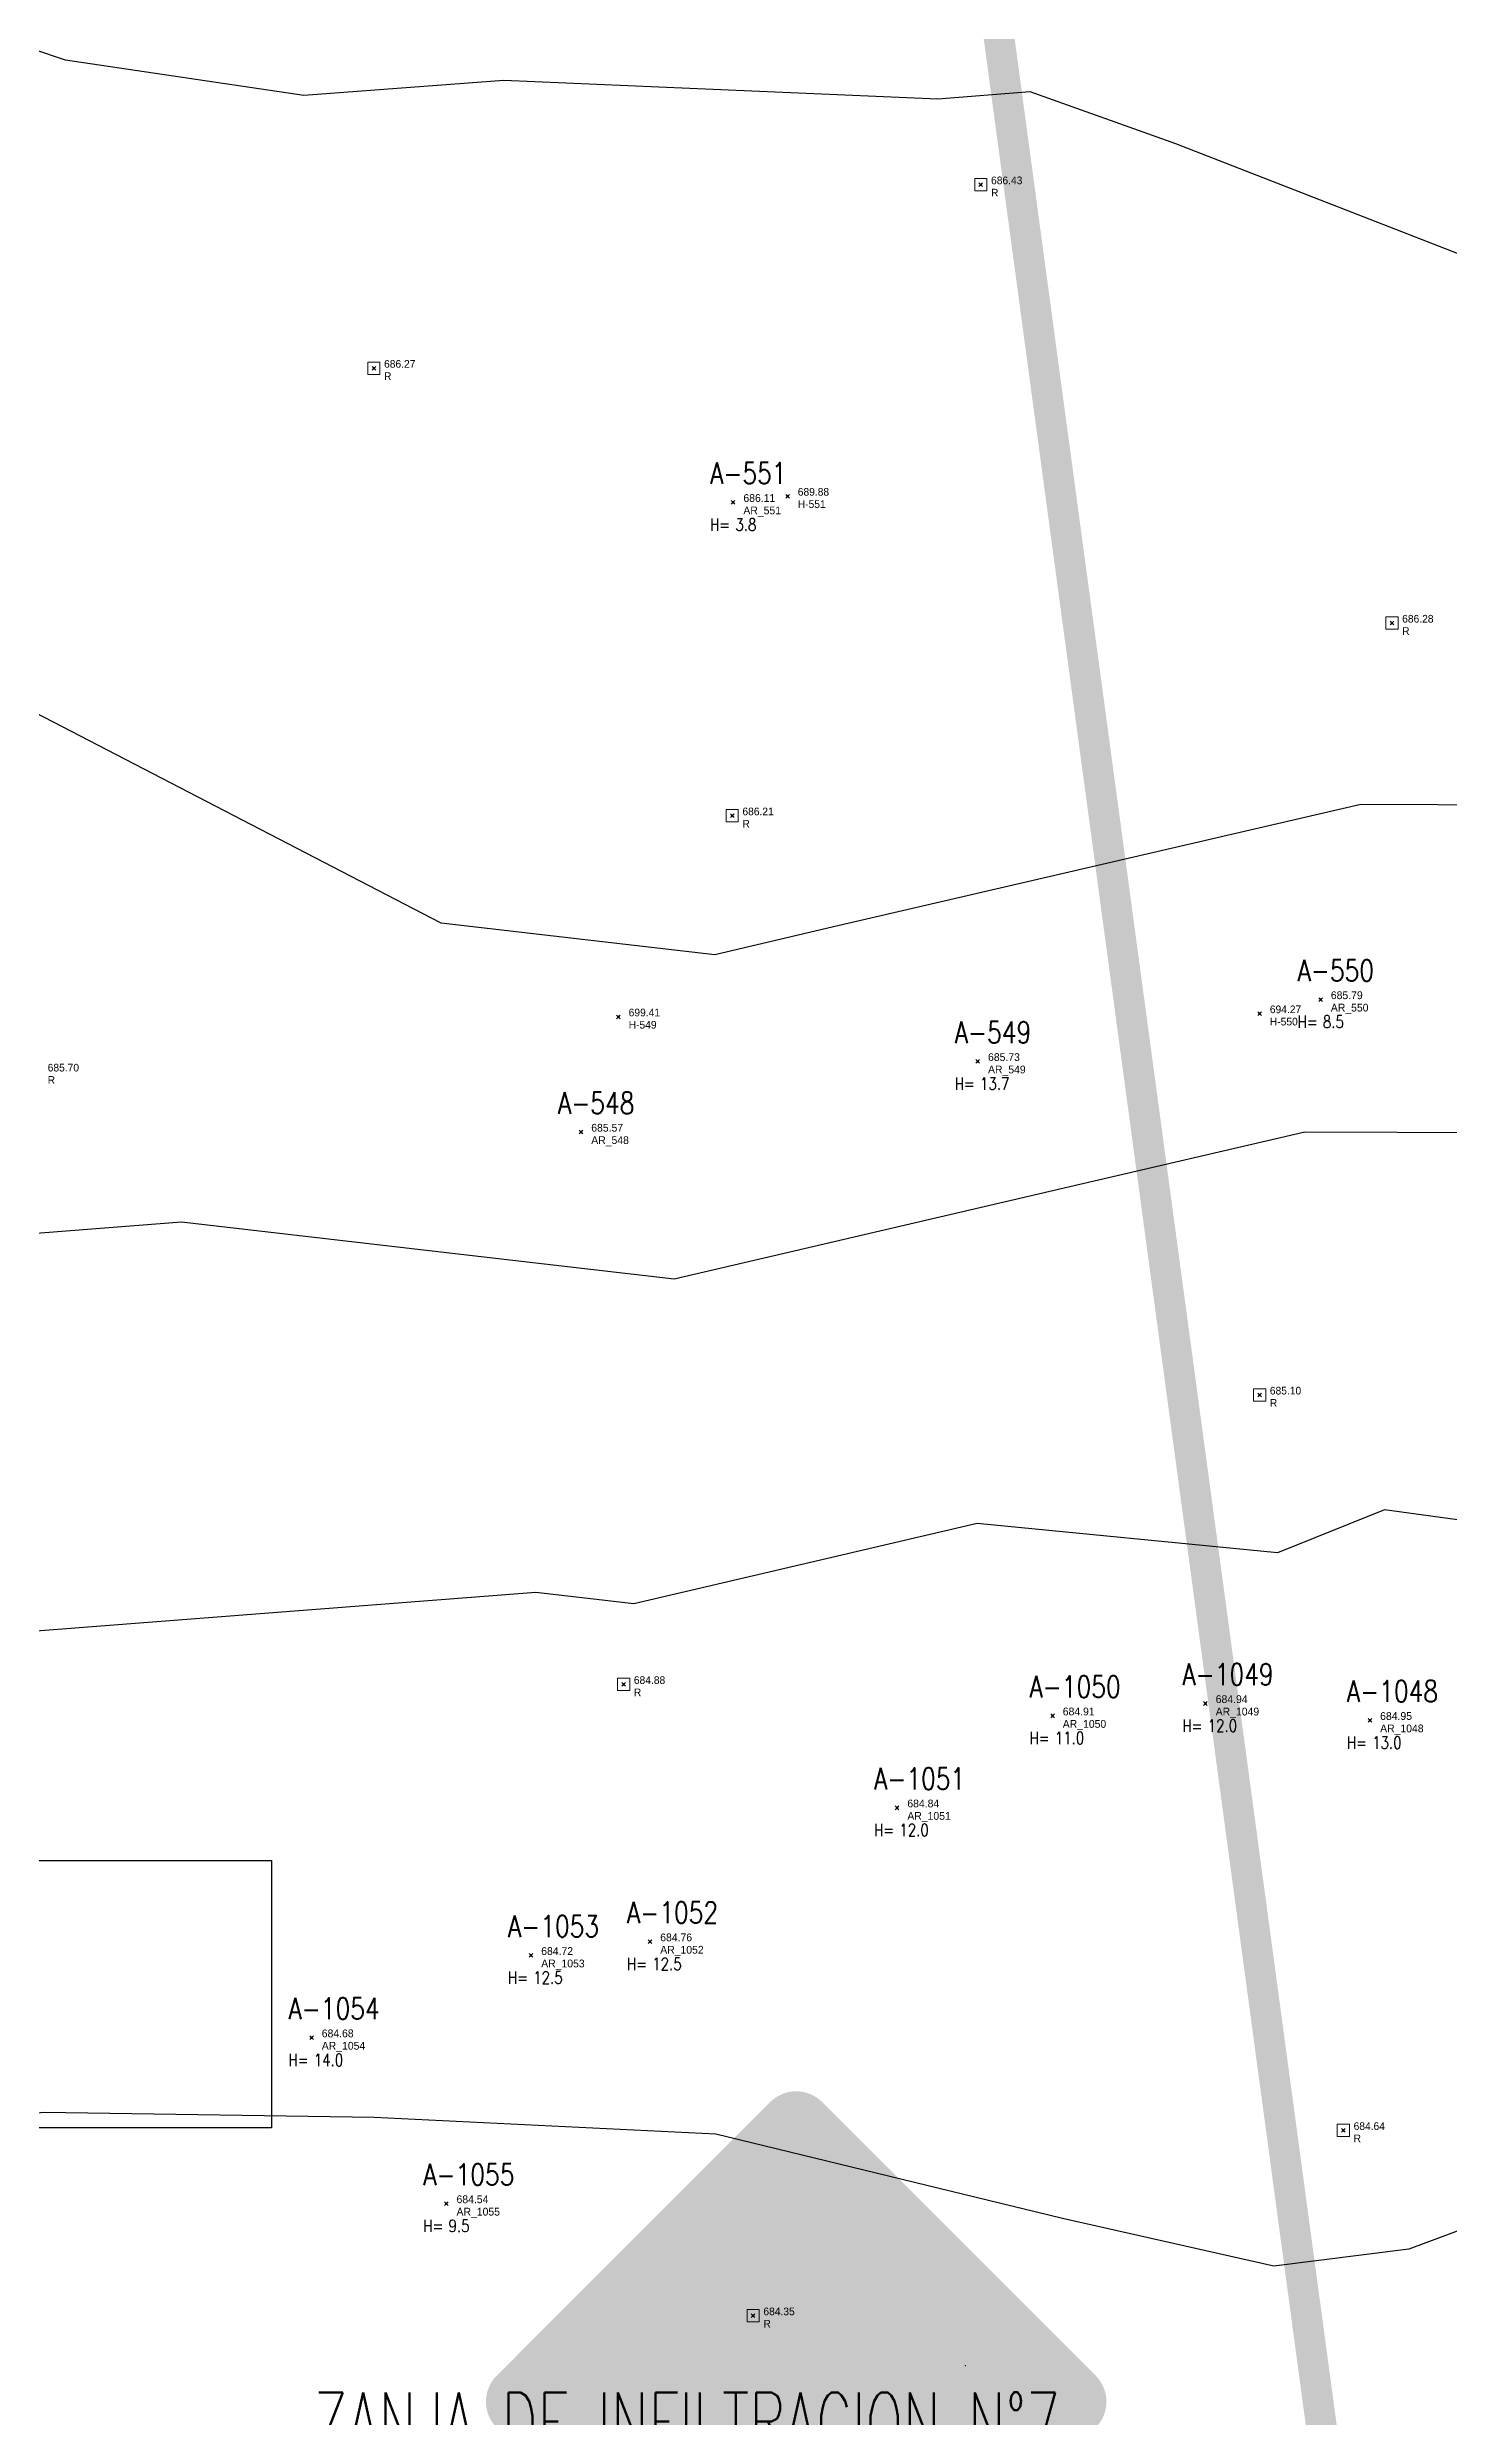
# Model space of a CAD drawing. Extents: x 350769 to 354978, y 6304672 to 6307963.
# Drawn here: x 352512.06 to 352534.91, y 6306022.33 to 6306060.96 of the extents above; entities that cross this region are included whole.
import ezdxf
from ezdxf import colors
from ezdxf.entities.mleader import LeaderData, LeaderLine
from ezdxf.math import Vec2, Vec3

# ---------------------------------------------------------------- set-up
doc = ezdxf.new("R2010")
doc.units = 0
doc.header["$PDMODE"] = 35
doc.header["$PDSIZE"] = 0.03
doc.linetypes.add('CONTINUOS', pattern=[0])
doc.linetypes.add('DASHDOT', pattern=[1, 0.5, -0.25, 0, -0.25])
doc.layers.get('0').update_dxf_attribs({"linetype": 'CONTINUOUS'})
doc.layers.get('Defpoints').update_dxf_attribs({"linetype": 'CONTINUOUS'})
for name, color, linetype in [('0.10', 4, 'CONTINUOUS'), ('00_Señal proy 01', 7, 'CONTINUOUS'), ('02_Geo ext_Acotamiento', 7, 'CONTINUOUS'), ('03_Pav ext_HCV', 34, 'CONTINUOUS'), ('03_Pav ext_Vereda HC', 42, 'CONTINUOUS'), ('03_S2_Pav ext_Borde vereda', 7, 'CONTINUOUS'), ('05_All ext_Txt', 4, 'CONTINUOUS'), ('1-ARBOL H1', 7, 'CONTINUOUS'), ('1-ARBOL H2', 1, 'CONTINUOUS'), ('1-ARBOL H3', 241, 'CONTINUOUS'), ('1-ARBOL NOMBRE', 3, 'CONTINUOUS'), ('1-ARBOL PTO', 7, 'CONTINUOUS'), ('AG-PAISAJISMO', 7, 'CONTINUOUS'), ('C-TINN', 5, 'CONTINUOUS'), ('C-TOPO-MAJR', 9, 'CONTINUOUS'), ('C-TOPO-MINR', 8, 'CONTINUOUS'), ('V-NODE-TEXT DIC 2012', 31, 'CONTINUOUS')]:
    doc.layers.add(name, color=color, linetype=linetype)
doc.layers.add('0_ASD_LINEA OFICIAL', color=253, linetype='DASHDOT', lineweight=20)
doc.layers.add('0_ASD_TOPOGRAFIA_ELEMENTOS', color=9, linetype='CONTINUOS', lineweight=5, true_color=0xbdbdbd)
doc.layers.get('00_Señal proy 01').off()
doc.styles.add('ROMANS', font='romans.shx', dxfattribs={"width": 0.65})
doc.dimstyles.new('Principal', dxfattribs={"dimscale": 0, "dimtxt": 2, "dimasz": 2, "dimexe": 1, "dimexo": 1, "dimtad": 1, "dimrnd": 0.05, "dimzin": 1, "dimtxsty": 'ROMANS', "dimcen": 2.5, "dimclrt": 2, "dimaunit": 2, "dimadec": 0, "dimazin": 0, "dimtfac": 1, "dimtmove": 0, "dimatfit": 3, "dimfxl": 1, "dimfxlon": 1, "dimarcsym": 0})
pattern_1 = [(0, (0, 0), (0.15875, 0.3175), [0, -0.3175])]

# ---------------------------------------------------------------- blocks, each defined once
blk = doc.blocks.new('Árbol Planta 22')
at = {"layer": 'AG-PAISAJISMO', "color": 253, "lineweight": 0, "true_color": 0xbaaaa1}
for radius in [2.25, 0.15]:
    blk.add_circle((0, 0), radius, dxfattribs=at)
blk = doc.blocks.new('*U956')
at = {"layer": '0.10'}
h = blk.add_hatch(color=40, dxfattribs=at)
edge = h.paths.add_edge_path()
edge.add_line((4.883573476632591, -4.138417061418295), (0.4246585632790811, 0.3204978518188))
edge.add_arc((5.82077e-11, -0.1041607111692429), 0.6005578993201955, 44.99999998429301, 135.0000000117802)
edge.add_line((-0.4246585631044582, 0.3204978518188), (-4.883573476457968, -4.138417061418295))
edge.add_arc((-4.458914913004264, -4.563075624406338), 0.6005578994848316, 135.000000031414, 225.0000000314139)
edge.add_line((-4.883573476457968, -4.987734188325703), (-0.4246585631044582, -9.446649101562798))
edge.add_arc((5.82077e-11, -9.021990538574755), 0.6005578992790365, 224.9999999882197, 315.000000015707)
edge.add_line((0.4246585632790811, -9.446649101562798), (4.883573476632591, -4.987734188325703))
edge.add_arc((4.458914913178887, -4.563075624406338), 0.6005579001433762, 314.9999999685861, 404.999999968586)
at = {"layer": '00_Señal proy 01', "color": 250, "true_color": 0x292929, "xscale": -0.0006255811452336, "yscale": 0.0006255811452336, "zscale": 0.625581145233574, "rotation": 168.6115883574854}
blk.add_blockref('Árbol Planta 22', (2.75912589544896, -3.97626552823931), dxfattribs=at)
blk = doc.blocks.new('_Dot')
at = {"color": 0, "linetype": 'ByBlock', "lineweight": -2}
blk.add_line((-0.5, 0), (-1, 0), dxfattribs=at)
at = {"color": 0, "linetype": 'ByBlock', "const_width": 0.5}
blk.add_lwpolyline([(-0.25, 0, 1), (0.25, 0, 1)], format="xyb", close=True, dxfattribs=at)
blk = doc.blocks.new('*D1073')
at = {"layer": '02_Geo ext_Acotamiento', "color": 0, "lineweight": -2, "transparency": 16777216}
blk.add_line((352392.7779108198, 6306017.485251272), (352390.0729390397, 6306012.40179472), dxfattribs=at)
at = {"layer": '02_Geo ext_Acotamiento', "color": 0, "transparency": 16777216}
blk.add_solid([(352389.9258057098, 6306012.480086233), (352390.2200723691, 6306012.323503207), (352389.6031899611, 6306011.518994741)], dxfattribs=at)
at = {"layer": 'Defpoints', "color": 0, "transparency": 16777216}
for p in [(352584.9094735757, 6306378.558316333), (352389.6031899611, 6306011.518994741)]:
    blk.add_point(p, dxfattribs=at)
at = {"layer": '02_Geo ext_Acotamiento', "color": 2, "transparency": 16777216, "insert": (352390.9282922098, 6306015.941650215), "char_height": 1, "attachment_point": 5, "rotation": 61.9819900856352, "style": 'ROMANS'}
blk.add_mtext('R415,75', dxfattribs=at)
blk = doc.blocks.new('*D1074')
at = {"layer": '02_Geo ext_Acotamiento', "color": 0, "lineweight": -2, "transparency": 16777216}
blk.add_line((352522.7162988775, 6306005.270648194), (352524.4869271114, 6305999.791298009), dxfattribs=at)
at = {"layer": '02_Geo ext_Acotamiento', "color": 0, "transparency": 16777216}
blk.add_solid([(352524.6455190124, 6305999.842546294), (352524.3283352105, 6305999.740049725), (352524.7944168193, 6305998.839746603)], dxfattribs=at)
at = {"layer": 'Defpoints', "color": 0, "transparency": 16777216}
for p in [(352413.8134982558, 6306342.279043985), (352524.7944168193, 6305998.839746603)]:
    blk.add_point(p, dxfattribs=at)
at = {"layer": '02_Geo ext_Acotamiento', "color": 2, "transparency": 16777216, "insert": (352524.2662362638, 6306003.42633604), "char_height": 1, "attachment_point": 5, "rotation": 287.9080135655452, "style": 'ROMANS'}
blk.add_mtext('R360,95', dxfattribs=at)
blk = doc.blocks.new('*D1239')
at = {"layer": '02_Geo ext_Acotamiento', "color": 0, "lineweight": -2, "transparency": 16777216}
blk.add_line((352523.1083833885, 6305997.551785527), (352524.8309244109, 6305992.057128556), dxfattribs=at)
at = {"layer": '02_Geo ext_Acotamiento', "color": 0, "transparency": 16777216}
blk.add_solid([(352524.9899593448, 6305992.106985026), (352524.671889477, 6305992.007272087), (352525.1300632279, 6305991.102918953)], dxfattribs=at)
at = {"layer": 'Defpoints', "color": 0, "transparency": 16777216}
for p in [(352405.9232446114, 6306371.355446089), (352525.1300632279, 6305991.102918953)]:
    blk.add_point(p, dxfattribs=at)
at = {"layer": '02_Geo ext_Acotamiento', "color": 2, "transparency": 16777216, "insert": (352524.6420983109, 6305995.693961057), "char_height": 1, "attachment_point": 5, "rotation": 287.40588583451387, "style": 'ROMANS'}
blk.add_mtext('R398,50', dxfattribs=at)
blk = doc.blocks.new('A$C27410629')
blk.add_lwpolyline([(299.2955582795348, 1269.68230861289), (311.7529514582075, 1269.68230861289), (311.7529514582075, 1265.322002631875), (299.2955582795348, 1265.322002631875)], close=True)
at = {"layer": '0_ASD_LINEA OFICIAL', "ltscale": 8, "const_width": 0.5}
blk.add_lwpolyline([(322.9198713053629, 1304.56292228925), (329.827555314605, 1253.395882418374)], dxfattribs=at)
blk = doc.blocks.new('*D1282')
at = {"layer": '02_Geo ext_Acotamiento', "color": 0, "lineweight": -2, "transparency": 16777216}
blk.add_line((352518.4230663276, 6306006.537278501), (352520.1187059058, 6306001.034260308), dxfattribs=at)
at = {"layer": '02_Geo ext_Acotamiento', "color": 0, "transparency": 16777216}
blk.add_solid([(352520.2779828431, 6306001.083338154), (352519.9594289684, 6306000.985182462), (352520.4131729813, 6306000.078598684)], dxfattribs=at)
at = {"layer": 'Defpoints', "color": 0, "transparency": 16777216}
for p in [(352411.0169527724, 6306355.112414699), (352520.4131729813, 6306000.078598684)]:
    blk.add_point(p, dxfattribs=at)
at = {"layer": '02_Geo ext_Acotamiento', "color": 2, "transparency": 16777216, "insert": (352519.9476740936, 6306004.67197306), "char_height": 1, "attachment_point": 5, "rotation": 287.12558365542253, "style": 'ROMANS'}
blk.add_mtext('R371,50', dxfattribs=at)
blk = doc.blocks.new('*D1283')
at = {"layer": '02_Geo ext_Acotamiento', "color": 0, "lineweight": -2, "transparency": 16777216}
blk.add_line((352520.8164097686, 6306014.631495237), (352522.5837115136, 6306009.151071226), dxfattribs=at)
at = {"layer": '02_Geo ext_Acotamiento', "color": 0, "transparency": 16777216}
blk.add_solid([(352522.7423344951, 6306009.20222323), (352522.4250885325, 6306009.099919222), (352522.8906235385, 6306008.199333337)], dxfattribs=at)
at = {"layer": 'Defpoints', "color": 0, "transparency": 16777216}
for p in [(352411.0264432258, 6306355.091504761), (352522.8906235385, 6306008.199333337)]:
    blk.add_point(p, dxfattribs=at)
at = {"layer": '02_Geo ext_Acotamiento', "color": 2, "transparency": 16777216, "insert": (352522.3652273054, 6306012.786242554), "char_height": 1, "attachment_point": 5, "rotation": 287.8732329567065, "style": 'ROMANS'}
blk.add_mtext('R364,50', dxfattribs=at)
blk = doc.blocks.new('TOPOGRAFIA')
at = {"layer": '1-ARBOL H1', "color": 9, "lineweight": 0, "true_color": 0xbdbdbd}
for p in [(390523.243, 6303053.539), (390532.824, 6303045.432999999), (390527.233, 6303044.424), (390530.946, 6303033.956), (390528.4520000001, 6303033.755), (390533.628, 6303033.681), (390525.917, 6303032.255), (390521.8870000001, 6303030.072000001), (390519.946, 6303029.848999999), (390516.3670000001, 6303028.507), (390518.565, 6303025.802)]:
    blk.add_point(p, dxfattribs=at)
at = {"layer": '1-ARBOL PTO', "color": 9, "lineweight": 0, "true_color": 0xbdbdbd}
for p in [(390523.243, 6303053.539), (390532.824, 6303045.432999999), (390527.233, 6303044.424), (390520.7620000001, 6303043.272000001), (390530.946, 6303033.956), (390528.4520000001, 6303033.755), (390533.628, 6303033.681), (390525.917, 6303032.255), (390521.8870000001, 6303030.072000001), (390519.946, 6303029.848999999), (390516.3670000001, 6303028.507), (390518.565, 6303025.802)]:
    blk.add_point(p, dxfattribs=at)
at = {"layer": 'C-TINN', "color": 9, "linetype": 'Continuous', "lineweight": 0, "true_color": 0xbdbdbd}
for points, elevation in [([(390527.1820000001, 6303058.618000001), (390527.1820000001, 6303058.818), (390527.382, 6303058.818), (390527.382, 6303058.618000001), (390527.1820000001, 6303058.618000001)], 686.434), ([(390517.283, 6303055.626), (390517.283, 6303055.825999999), (390517.483, 6303055.825999999), (390517.483, 6303055.626), (390517.283, 6303055.626)], 686.269), ([(390533.8870000001, 6303051.471000001), (390533.8870000001, 6303051.671), (390534.087, 6303051.671), (390534.087, 6303051.471000001), (390533.8870000001, 6303051.471000001)], 686.277), ([(390523.1270000001, 6303048.329), (390523.1270000001, 6303048.528999999), (390523.327, 6303048.528999999), (390523.327, 6303048.329), (390523.1270000001, 6303048.329)], 686.214), ([(390531.7290000001, 6303038.886), (390531.7290000001, 6303039.085999999), (390531.929, 6303039.085999999), (390531.929, 6303038.886), (390531.7290000001, 6303038.886)], 685.099), ([(390521.357, 6303034.167), (390521.357, 6303034.367), (390521.557, 6303034.367), (390521.557, 6303034.167), (390521.357, 6303034.167)], 684.876), ([(390533.0950000001, 6303026.895), (390533.0950000001, 6303027.095), (390533.295, 6303027.095), (390533.295, 6303026.895), (390533.0950000001, 6303026.895)], 684.638), ([(390523.4690000001, 6303023.874000001), (390523.4690000001, 6303024.074), (390523.669, 6303024.074), (390523.669, 6303023.874000001), (390523.4690000001, 6303023.874000001)], 684.348)]:
    blk.add_lwpolyline(points, dxfattribs=dict(at, elevation=elevation))
for p in [(390527.282, 6303058.718, 686.434), (390517.383, 6303055.726, 686.269), (390533.987, 6303051.571, 686.277), (390523.227, 6303048.429, 686.214), (390531.8290000001, 6303038.986, 685.099), (390521.457, 6303034.267, 684.876), (390533.195, 6303026.995, 684.638), (390523.569, 6303023.974, 684.348)]:
    blk.add_point(p, dxfattribs=at)
at = {"layer": 'C-TOPO-MAJR', "color": 9, "linetype": 'Continuous', "lineweight": -3, "true_color": 0xbdbdbd, "elevation": 685}
blk.add_lwpolyline([(390543.0063096447, 6303035.865784264), (390533.8673793815, 6303037.110919587), (390532.1223492408, 6303036.410926247), (390527.2243901346, 6303036.891017937), (390521.6210358744, 6303035.579472347), (390520.0235779928, 6303035.764146312), (390511.0999509144, 6303035.075109721), (390506.139990099, 6303035.855891089), (390500.5313504274, 6303034.806444445), (390492.0077681159, 6303036.465188405), (390491.0416631259, 6303036.71177997), (390490.8821054978, 6303036.953040118), (390484.7986808176, 6303037.278962264), (390479.7460880829, 6303036.421270466), (390472.176502052, 6303036.154207935)], dxfattribs=at)
at = {"layer": 'C-TOPO-MINR', "color": 9, "linetype": 'Continuous', "lineweight": -3, "true_color": 0xbdbdbd}
for points, elevation in [([(390535.7966825843, 6303057.306985956), (390530.4639296482, 6303059.384633166), (390528.0848851775, 6303060.232004176), (390526.5823066038, 6303060.113183962), (390519.5023955857, 6303060.414633277), (390516.2426666667, 6303060.172291666), (390512.3556548913, 6303060.746682066), (390504.9071, 6303063.259575)], 686.5), ([(390537.2350228572, 6303048.599027429), (390533.4795585739, 6303048.611708829), (390524.8779668162, 6303046.616621524), (390522.9439058297, 6303046.163926756), (390518.4821467711, 6303046.679727985), (390508.4752754491, 6303051.861068862), (390507.6620555556, 6303052.184111112), (390506.2931009616, 6303052.40698077), (390499.8449924699, 6303053.808043675), (390497.3252749446, 6303054.773951219), (390491.106918919, 6303055.74947973), (390485.9958893443, 6303056.483889344), (390477.8245248227, 6303058.421567376), (390476.8073487699, 6303058.572062229), (390476.5225394991, 6303058.598387283), (390473.9156603774, 6303057.823566037), (390467.3300581395, 6303056.671098838)], 686), ([(390543.09788, 6303043.234456), (390532.5635993209, 6303043.270028014), (390528.7353659193, 6303042.382092376), (390522.282470852, 6303040.871699551), (390514.2436505442, 6303041.801026602), (390511.6668421559, 6303041.602058711), (390505.285436747, 6303042.606599398), (390502.4330765766, 6303043.739666667), (390500.2654978166, 6303044.092554585), (390494.6791254753, 6303042.098091255), (390488.779442404, 6303041.442617697), (390487.3438852201, 6303041.519528302), (390484.0081824105, 6303040.953283388), (390482.918867742, 6303043.678245161), (390481.023212, 6303046.189464), (390476.7835678392, 6303047.549549414), (390474.5932112971, 6303047.703809624), (390467.7725535421, 6303047.891588138)], 685.5), ([(390540.8600592735, 6303027.514986616), (390534.2644369288, 6303025.057954296), (390532.0587867436, 6303024.781034582), (390528.6143517242, 6303025.55742069), (390522.961, 6303026.937136364), (390517.3879873418, 6303027.204), (390512.003608137, 6303027.288546039), (390509.1604204947, 6303027.00769258), (390500.4912070485, 6303025.657418502), (390499.3630293542, 6303026.16246184), (390497.9579037975, 6303026.691336709), (390495.4014545455, 6303026.882522727), (390486.008279211, 6303029.280065251), (390483.5693268945, 6303032.967898959), (390482.2534764151, 6303033.038396226), (390481.1605958549, 6303032.852876684), (390479.5232872777, 6303032.795110807), (390470.8958438096, 6303031.037630476)], 684.5)]:
    blk.add_lwpolyline(points, dxfattribs=dict(at, elevation=elevation))
at = {"layer": 'V-NODE-TEXT DIC 2012', "color": 9, "lineweight": 0, "true_color": 0xbdbdbd}
for p in [(390527.282, 6303058.718), (390517.383, 6303055.726), (390523.243, 6303053.539), (390524.13, 6303053.64), (390533.987, 6303051.571), (390523.227, 6303048.429), (390532.824, 6303045.433), (390521.372, 6303045.151), (390531.8290000001, 6303045.203), (390527.233, 6303044.424), (390520.762, 6303043.272), (390531.8290000001, 6303038.986), (390521.457, 6303034.267), (390530.946, 6303033.956), (390528.452, 6303033.755), (390533.6280000001, 6303033.681), (390525.917, 6303032.255), (390521.887, 6303030.072), (390519.946, 6303029.849), (390516.3670000001, 6303028.507), (390533.195, 6303026.995), (390518.565, 6303025.802), (390523.569, 6303023.974)]:
    blk.add_point(p, dxfattribs=at)
at = {"layer": '1-ARBOL H2', "color": 9, "lineweight": 0, "true_color": 0xbdbdbd, "style": 'ROMANS', "width": 0.8}
for p in [(390522.8660668355, 6303053.077000005), (390532.4470668353, 6303044.971000005), (390526.8560668354, 6303043.962000005), (390528.0750668354, 6303033.293000005), (390530.5690668354, 6303033.494000006), (390533.2510668353, 6303033.219000005), (390525.5400668355, 6303031.793000005), (390519.5690668354, 6303029.387000006), (390521.5100668354, 6303029.610000005), (390515.9900668353, 6303028.045000006), (390518.1880668354, 6303025.340000005)]:
    blk.add_text('H=', height=0.2, dxfattribs=at).set_placement(p)
at = {"layer": '1-ARBOL H3', "color": 9, "lineweight": 0, "true_color": 0xbdbdbd, "style": 'ROMANS', "width": 0.8}
for s, p in [('3.8', (390523.2791939024, 6303053.077000006)), ('8.5', (390532.8601939024, 6303044.971000006)), ('13.7', (390527.2691939024, 6303043.962000006)), ('11.0', (390528.4881939024, 6303033.293000006)), ('12.0', (390530.9821939024, 6303033.494000006)), ('13.0', (390533.6641939024, 6303033.219000006)), ('12.0', (390525.9531939024, 6303031.793000006)), ('12.5', (390519.9821939024, 6303029.387000006)), ('12.5', (390521.9231939024, 6303029.610000006)), ('14.0', (390516.4031939024, 6303028.045000006)), ('9.5', (390518.6011939024, 6303025.340000006))]:
    blk.add_text(s, height=0.2, dxfattribs=at).set_placement(p)
at = {"layer": '1-ARBOL NOMBRE', "color": 9, "lineweight": 0, "true_color": 0xbdbdbd, "style": 'ROMANS', "width": 0.8}
for s, p in [('A-551', (390522.8660668355, 6303053.839000002)), ('A-550', (390532.4470668353, 6303045.733000003)), ('A-549', (390526.8560668354, 6303044.724000002)), ('A-548', (390520.3850668354, 6303043.572000002)), ('A-1049', (390530.5690668354, 6303034.256000003)), ('A-1050', (390528.0750668354, 6303034.055000002)), ('A-1048', (390533.2510668353, 6303033.981000002)), ('A-1051', (390525.5400668355, 6303032.555000002)), ('A-1052', (390521.5100668354, 6303030.372000002)), ('A-1053', (390519.5690668354, 6303030.149000003)), ('A-1054', (390515.9900668353, 6303028.807000003)), ('A-1055', (390518.1880668354, 6303026.102000003))]:
    blk.add_text(s, height=0.35, dxfattribs=at).set_placement(p)
at = {"layer": 'V-NODE-TEXT DIC 2012', "color": 9, "lineweight": 0, "true_color": 0xbdbdbd}
for s, height, p in [('686.43', 0.125, (390527.4487893219, 6303058.726210678)), ('R', 0.125, (390527.4487893219, 6303058.526210679)), ('686.27', 0.125, (390517.5497893219, 6303055.734210677)), ('R', 0.125, (390517.5497893219, 6303055.534210678)), ('686.11', 0.127, (390523.4097893219, 6303053.546210677)), ('689.88', 0.125, (390524.2967893219, 6303053.648210677)), ('H-551', 0.125, (390524.2967893219, 6303053.448210678)), ('AR_551', 0.127, (390523.4097893219, 6303053.344210678)), ('686.28', 0.125, (390534.1537893219, 6303051.579210678)), ('R', 0.125, (390534.1537893219, 6303051.379210679)), ('686.21', 0.125, (390523.3937893219, 6303048.437210677)), ('R', 0.125, (390523.3937893219, 6303048.237210678)), ('AR_550', 0.127, (390532.9907893219, 6303045.238210678)), ('685.79', 0.127, (390532.9907893219, 6303045.440210678)), ('699.41', 0.125, (390521.5387893219, 6303045.159210677)), ('H-549', 0.125, (390521.5387893219, 6303044.959210678)), ('694.27', 0.125, (390531.9957893219, 6303045.211210677)), ('H-550', 0.125, (390531.9957893219, 6303045.011210678)), ('685.70', 0.125, (390512.0637893219, 6303044.260210678)), ('AR_549', 0.127, (390527.3997893219, 6303044.229210678)), ('685.73', 0.127, (390527.3997893219, 6303044.431210677)), ('R', 0.125, (390512.0637893219, 6303044.060210679)), ('AR_548', 0.127, (390520.9287893219, 6303043.077210678)), ('685.57', 0.127, (390520.9287893219, 6303043.279210677)), ('685.10', 0.125, (390531.9957893219, 6303038.994210677)), ('R', 0.125, (390531.9957893219, 6303038.794210678)), ('684.88', 0.125, (390521.6237893219, 6303034.275210678)), ('R', 0.125, (390521.6237893219, 6303034.075210678)), ('684.91', 0.127, (390528.6187893219, 6303033.762210677)), ('AR_1049', 0.127, (390531.1127893219, 6303033.761210678)), ('684.94', 0.127, (390531.1127893219, 6303033.963210678)), ('684.95', 0.127, (390533.7947893219, 6303033.688210677)), ('AR_1050', 0.127, (390528.6187893219, 6303033.560210678)), ('AR_1048', 0.127, (390533.7947893219, 6303033.486210678)), ('684.84', 0.127, (390526.0837893219, 6303032.262210677)), ('AR_1051', 0.127, (390526.0837893219, 6303032.060210678)), ('684.72', 0.127, (390520.1127893219, 6303029.856210678)), ('AR_1052', 0.127, (390522.0537893219, 6303029.877210678)), ('684.76', 0.127, (390522.0537893219, 6303030.079210677)), ('AR_1053', 0.127, (390520.1127893219, 6303029.654210678)), ('AR_1054', 0.127, (390516.5337893219, 6303028.312210678)), ('684.68', 0.127, (390516.5337893219, 6303028.514210678)), ('684.64', 0.125, (390533.3617893219, 6303027.003210678)), ('R', 0.125, (390533.3617893219, 6303026.803210679)), ('AR_1055', 0.127, (390518.7317893219, 6303025.607210678)), ('684.54', 0.127, (390518.7317893219, 6303025.809210678)), ('684.35', 0.125, (390523.7357893219, 6303023.982210678)), ('R', 0.125, (390523.7357893219, 6303023.782210679))]:
    blk.add_text(s, height=height, dxfattribs=at).set_placement(p)

msp = doc.modelspace()

# ---------------------------------------------------------------- hatches: boundary and pattern name
at = {"layer": '03_Pav ext_HCV'}
h = msp.add_hatch(dxfattribs=at)
h.set_pattern_fill('SWAMP', color=256, scale=0.025, angle=-5.878428e-10, style=0)
h.set_pattern_definition([(359.9999999994121, (0, 0), (0.3175000000056422, 0.5499261309017425), [0.079375, -0.555625]), (90, (0.0396875, -4.072e-13), (-0.3174999999943578, 0.5499261309082575), [0.0396875, -1.06016476181]), (90, (0.049609375, -5.09e-13), (-0.3174999999943578, 0.5499261309082575), [0.03175, -1.06810226181]), (90, (0.029765625, -3.054e-13), (-0.3174999999943578, 0.5499261309082575), [0.03175, -1.06810226181]), (59.99999999941215, (0.05953125, -6.108e-13), (-0.3174999995629745, 0.5499261311573168), [0.0254, -0.6096]), (119.9999999994121, (0.01984375, -2.036e-13), (-0.6349999995686166, 2.555744e-10), [0.0254, -0.6095999999999999])])
edge = h.paths.add_edge_path()
edge.add_line((352582.7604781822, 6306009.990682307), (352582.7094065281, 6306010.214427269))
edge.add_line((352582.7094065281, 6306010.214427269), (352580.9699995404, 6306009.759601035))
edge.add_line((352580.9699995404, 6306009.759601035), (352579.3317819714, 6306016.365140463))
edge.add_arc((352669.2469957958, 6305675.880273432), 352.1571955173803, 104.7929578461864, 110.8093104427475)
edge.add_arc((352411.0130488128, 6306355.120968377), 374.5151511775018, 284.27325860252904, 290.8219381845124, ccw=False)
edge.add_line((352503.3485315067, 6305992.166760388), (352504.8924171243, 6305985.547212779))
edge.add_arc((352405.9232445408, 6306371.355446129), 398.3000000538462, 284.1285415200615, 284.38752353333007, ccw=False)
edge.add_line((352503.1475245466, 6305985.103806106), (352503.1929585375, 6305984.909003809))
edge.add_arc((352405.9232442284, 6306371.355446003), 398.5000000080018, 284.128039602825, 290.667801749784)
edge.add_arc((352670.9825796759, 6305669.376605959), 351.8537880972383, 104.5210170049202, 110.70655520670539, ccw=False)
edge = h.paths.add_edge_path()
edge.add_line((352578.7831344952, 6306019.322153868), (352577.1555167001, 6306025.920201077))
edge.add_line((352577.1555167001, 6306025.920201077), (352578.8859105903, 6306026.384294473))
edge.add_line((352578.8859105903, 6306026.384294473), (352578.8380086585, 6306026.578479623))
edge.add_arc((352675.6947541877, 6305655.822097072), 383.1990662264831, 104.6407945569434, 110.6467041322223)
edge.add_arc((352411.0264432293, 6306355.091504763), 364.4828849652177, 284.02077218571867, 290.8202080741271, ccw=False)
edge.add_line((352499.3310434624, 6306001.467310158), (352499.3311277809, 6306001.466948634))
edge.add_line((352499.3311277809, 6306001.466948634), (352499.3764760409, 6306001.272513909))
edge.add_arc((352411.0264434375, 6306355.091504628), 364.6828847836657, 284.0202827655139, 284.3031292632124)
edge.add_line((352501.1220561732, 6306001.712972428), (352502.6669609626, 6305995.089055029))
edge.add_arc((352411.0169527672, 6306355.112414695), 371.5057785658549, 284.2822463465426, 290.8175694360228)
edge.add_arc((352668.8214646695, 6305677.181264676), 353.7898938037449, 104.74375924454031, 110.8243385451189, ccw=False)
at = {"layer": '03_Pav ext_Vereda HC'}
h = msp.add_hatch(dxfattribs=at)
h.set_pattern_fill('DOTS', color=256, scale=0.2, style=0)
h.set_pattern_definition(pattern_1)
edge = h.paths.add_edge_path()
edge.add_line((352703.4231398524, 6306047.650922799), (352703.7172836209, 6306045.571624896))
edge.add_line((352703.7172836209, 6306045.571624896), (352707.6780010331, 6306046.130837192))
edge.add_line((352707.6780010331, 6306046.130837192), (352706.7613178024, 6306052.61221841))
edge.add_line((352706.7613178024, 6306052.61221841), (352704.7789952164, 6306052.346499193))
edge.add_line((352704.7789952164, 6306052.346499193), (352705.1234542672, 6306049.910770163))
edge.add_line((352705.1234542672, 6306049.910770163), (352704.7974891174, 6306049.864802835))
edge.add_line((352704.7974891174, 6306049.864802835), (352605.845947787, 6306035.893869592))
edge.add_arc((352689.8269849572, 6305610.553489762), 433.5519038335603, 101.1690651233866, 102.6021311798104)
edge.add_line((352595.2348293417, 6306033.660541717), (352595.6981481941, 6306031.714750792))
edge.add_arc((352689.8269849693, 6305610.553489767), 431.551903831639, 101.17631749834283, 102.598463484136, ccw=False)
edge.add_line((352606.1797675516, 6306033.921165339), (352703.4231398524, 6306047.650922799))
edge = h.paths.add_edge_path()
edge.add_arc((352405.9232446, 6306371.355446095), 378.50000000726, 289.44189965681994, 290.0475916589092, ccw=False)
edge.add_line((352531.9072759763, 6306014.43770509), (352532.5679948469, 6306012.549987328))
edge.add_arc((352405.9232446787, 6306371.35544612), 380.5000000049515, 289.4411039732285, 290.0493536249592)
edge.add_line((352536.3698511003, 6306013.914635807), (352535.6732577755, 6306015.789440849))
edge = h.paths.add_edge_path()
edge.add_line((352578.4074838122, 6306027.477461996), (352582.2739194858, 6306028.488174673))
edge.add_line((352582.2739194858, 6306028.488174673), (352582.2735466855, 6306028.489593998))
edge.add_arc((352695.6574150563, 6305586.721125475), 456.0869230611745, 103.5396469629236, 104.39476836692091, ccw=False)
edge.add_line((352588.8791843916, 6306030.132549373), (352588.4159086673, 6306032.078159176))
edge.add_arc((352689.8269848596, 6305610.553490033), 433.5519035480428, 103.5272370596859, 109.9019821663102)
edge.add_line((352542.2406797644, 6306018.21209183), (352542.9372858721, 6306016.337252383))
edge.add_arc((352690.61426378, 6305608.175091193), 434.0562632094287, 104.981518227343, 109.8906089499317, ccw=False)
h = msp.add_hatch(dxfattribs=at)
h.set_pattern_fill('DOTS', color=256, scale=0.2, style=0)
h.set_pattern_definition(pattern_1)
h.paths.add_polyline_path([(352461.265296371, 6305996.923199476, -0.0063616972743067), (352458.5671843474, 6305996.559426215), (352458.8039589947, 6305994.573484398, 0.0063737560634052), (352461.5577246899, 6305994.944693554, 0.0225419595893886), (352495.2202422092, 6306001.482094497), (352495.3501705392, 6306000.925015167), (352499.2401742686, 6306001.85691995), (352499.1038702787, 6306002.441335492, 0.0183789659813104), (352525.9458107713, 6306010.280892), (352525.2850116004, 6306012.168839185, -0.0435500632361733)])
h.paths.add_polyline_path([(352444.877366273, 6305995.775925941), (352444.6389070644, 6305993.777767145, 0.0165005840231372), (352451.8286896291, 6305993.950240446), (352451.5914561742, 6305995.9400305, -0.0156966675363956)])
h.paths.add_polyline_path([(352418.7261703826, 6306002.697098588), (352417.8951709915, 6306000.876147664, 0.0775292981522187), (352437.6729332349, 6305994.479099461), (352437.9101192286, 6305996.466589406, -0.0775304526635592)])
h.paths.add_polyline_path([(352399.5545656244, 6306012.637413958, -0.0178441182168717), (352388.0635043116, 6306018.452636186), (352362.9762043864, 6306032.296097642, 0.175923676694206), (352305.5852803702, 6306039.762695248), (352306.1410247718, 6306037.827802296, -0.1750939250216685), (352362.0333407134, 6306030.532090019), (352387.0972738728, 6306016.701522614, 0.0178134484178934), (352398.6953473628, 6306010.831246005, -0.0082881062800142), (352411.7127329188, 6306004.189408959), (352412.5445683602, 6306006.012191901, 0.0082326331563863)])

# ---------------------------------------------------------------- block references
at = {"layer": '00_Señal proy 01'}
msp.add_blockref('*U956', (352524.2709843376, 6306027.136718035), dxfattribs=at)
at = {"layer": '03_S2_Pav ext_Borde vereda', "linetype": 'Continuous'}
msp.add_blockref('A$C27410629', (352203.9623478023, 6304761.713605438), dxfattribs=at)

# ---------------------------------------------------------------- dimensions: what is measured, and where the dimension line sits
at = {"layer": '02_Geo ext_Acotamiento'}
for center, mpoint, override, picture, middle in [((352584.9094735757, 6306378.558316333), (352389.6031899611, 6306011.518994741), {"dimscale": 0, "dimaunit": 0, "dimfxl": 0.22, "dimarcsym": 1}, '*D1073', (352391.7296433812, 6306015.515241081)), ((352405.9232446114, 6306371.355446089), (352525.1300632279, 6305991.102918953), {"dimscale": 0, "dimaunit": 0, "dimfxl": 0.22, "dimarcsym": 1}, '*D1239', (352523.7759259027, 6305995.422421357)), ((352411.0169527722, 6306355.1124147), (352520.4131729813, 6306000.078598684), {"dimscale": 0, "dimfxl": 0.22}, '*D1282', (352519.0801836304, 6306004.404674077)), ((352411.0264432256, 6306355.09150476), (352522.8906235385, 6306008.199333337), {"dimscale": 0, "dimfxl": 0.22}, '*D1283', (352521.5012985673, 6306012.507646817)), ((352413.8134982558, 6306342.279043985), (352524.7944168193, 6305998.839746603), {"dimscale": 0, "dimaunit": 0, "dimfxl": 0.22, "dimarcsym": 1}, '*D1074', (352523.4024768025, 6306003.147215918))]:
    dim = msp.add_radius_dim(center=center, mpoint=mpoint, dimstyle='Principal', override=override, dxfattribs=at)
    dim.commit()
    dim.dimension.update_dxf_attribs({"geometry": picture, "text_midpoint": middle, "dimtype": 164})

# ---------------------------------------------------------------- leaders
at = {"layer": '05_All ext_Txt'}
ml = msp.add_multileader_mtext('Standard', dxfattribs=at)
ml.set_content('{\\C256;ZANJA DE INFILTRACION N°7 ANCHO: 2.05m (5 CAJAS)\\PALTO: 3.60m (8 CAJAS)\\PLARGO: 25.8m (43 CAJAS)}', color=2, style='ROMANS')
ml.set_leader_properties(color=7)
ml.set_arrow_properties(name='DOT')
ml.build(insert=Vec2(0, 0))
ml.multileader.update_dxf_attribs({"text_left_attachment_type": 6, "text_right_attachment_type": 6, "dogleg_length": 0.4164050059420628, "arrow_head_size": 0.5})
ctx = ml.context
ctx.base_point, ctx.char_height, ctx.arrow_head_size, ctx.landing_gap_size, ctx.plane_origin, ctx.plane_x_axis, ctx.plane_y_axis = Vec3(352516.3537284397, 6306021.390362615, 7.0141389e-09), 1, 0.5, 0.0500000025053053, Vec3(352500.069129837, 6305973.671421907, -2.556216851e-07), Vec3(1, 0, 4.092267776774208e-09), Vec3(-1.680807545682721e-17, 1, 4.10727654534778e-09)
ctx.left_attachment, ctx.right_attachment = 6, 6
notes = []
notes.append((ctx, [(0, (1, 1, 0), (352515.3133992934, 6306021.390362615, 2.7568335e-09), (1, 0, 4.092267776774208e-09), 1.040329146316736, [(1, [(352515.6259891584, 6305997.5572308, -9.38532284e-08)], 0, [])])]))
ctx.mtext.insert, ctx.mtext.text_direction, ctx.mtext.width, ctx.mtext.line_spacing_factor, ctx.mtext.line_spacing_style, ctx.mtext.flow_direction, ctx.mtext.extrusion = Vec3(352516.4037284422, 6306022.723695948, 1.26951211e-08), Vec3(1, 0, 4.092267776774208e-09), 16.95068037191439, 0.8999999999999998, 2, 5, Vec3(-4.092267776774208e-09, -4.10727654534778e-09, 1)
for ctx, leaders in notes:
    for number, flags, end, landing, length, lines in leaders:
        leader = LeaderData()
        leader.index, (leader.has_last_leader_line, leader.has_dogleg_vector, leader.attachment_direction) = number, flags
        leader.last_leader_point, leader.dogleg_vector, leader.dogleg_length = Vec3(end), Vec3(landing), length
        for number, points, colour, breaks in lines:
            line = LeaderLine()
            line.index, line.vertices, line.color, line.breaks = number, Vec3.list(points), colors.encode_raw_color(colour), breaks
            leader.lines.append(line)
        ctx.leaders.append(leader)

# ---------------------------------------------------------------- next in the draw order: block references
at = {"layer": '0_ASD_TOPOGRAFIA_ELEMENTOS', "color": 30, "true_color": 0xf26507}
msp.add_blockref('TOPOGRAFIA', (-38000, 3000), dxfattribs=at)

doc.saveas('drawing.dxf')
